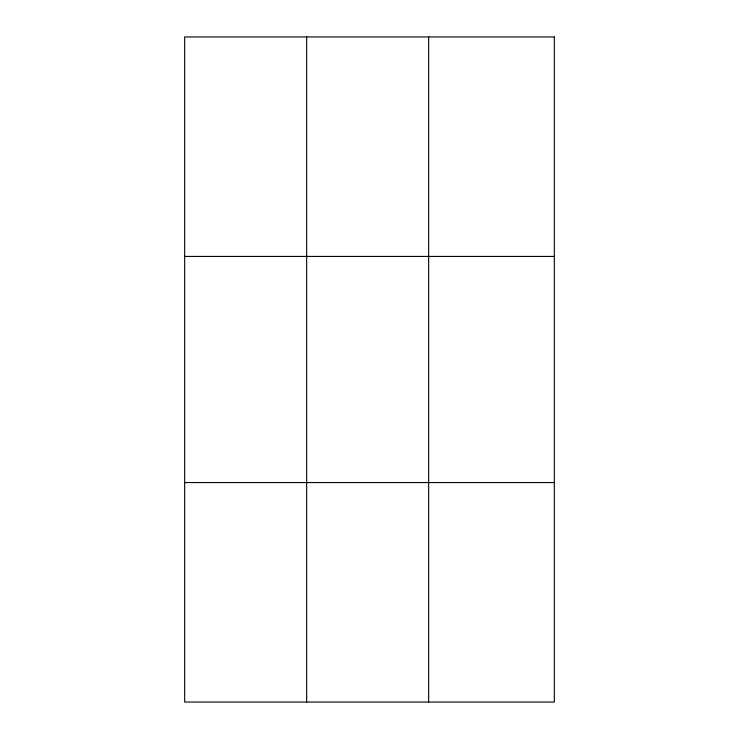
<?xml version="1.0" encoding="UTF-8"?>
<svg xmlns="http://www.w3.org/2000/svg" width="739" height="739" viewBox="0 0 739 739"><rect width="100%" height="100%" fill="white"/><g stroke="black" fill="none" stroke-linecap="round" stroke-linejoin="round"><path stroke-width="1.11" d="M306.657 36.95L306.657 702.05M428.648 36.95L428.648 702.05M184.667 256.433L554.333 256.433M184.667 482.567L554.333 482.567M554.333 36.95L554.333 702.05L184.667 702.05L184.667 36.95L554.333 36.95"/></g></svg>
